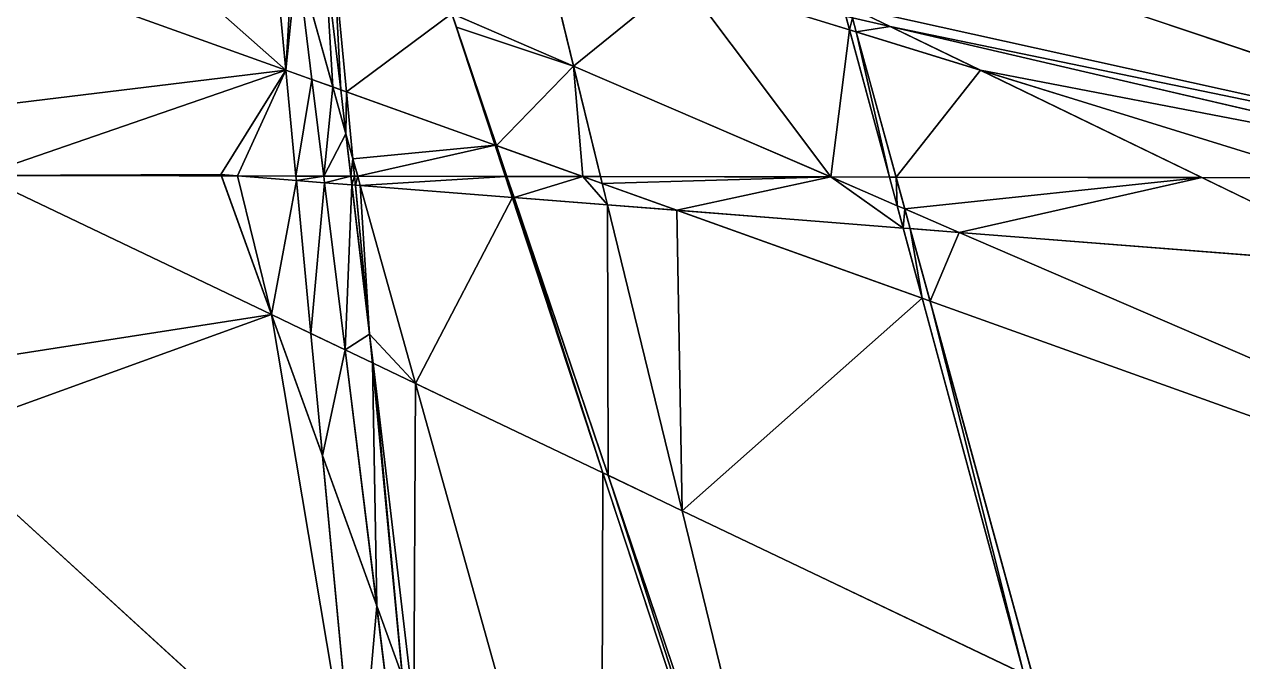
# Model space of a CAD drawing. Header units: metres. Extents: x -225 to 770, y -544 to 564.
# Drawn here: x 259.4 to 397.2, y 186.1 to 258.2 of the extents above; entities that cross this region are included whole.
import ezdxf

# ---------------------------------------------------------------- set-up
doc = ezdxf.new("R2010")
doc.units = ezdxf.units.M

msp = doc.modelspace()

# ---------------------------------------------------------------- linework, layer by layer
for p, q in [((516.37213, -544.0672, -803.7859), (217.63705, 525.73083, -1124.7742)), ((217.63705, 525.73083, -1124.7742), (545.7816, -443.76776, -860.83936)), ((349.29993, -383.51236, -794.56555), (265.35364, 503.01196, -1137.3828)), ((265.35364, 503.01196, -1137.3828), (372.1836, -399.28522, -798.5095)), ((372.1836, -399.28522, -798.5095), (261.48572, 499.3399, -1133.9835)), ((261.48572, 499.3399, -1133.9835), (516.37213, -544.0672, -803.7859)), ((356.773, -386.01013, -796.99744), (272.09955, 498.95178, -1138.7997)), ((545.7816, -443.76776, -860.83936), (304.0512, 437.72125, -1127.4017)), ((304.0512, 437.72125, -1127.4017), (557.95984, -501.0974, -841.83923)), ((557.95984, -501.0974, -841.83923), (249.52759, 436.53705, -1101.2909)), ((30.675568, 416.25635, -989.7898), (730.02356, 77.34354, -1172.0273)), ((31.867126, 409.53918, -987.4531), (618.36743, -125.45459, -1032.1637)), ((760.3008, 133.12076, -1210.292), (21.19217, 381.9641, -970.55176)), ((730.02356, 77.34354, -1172.0273), (26.97879, 380.48132, -972.6294)), ((68.878204, 345.26355, -977.11786), (710.635, 147.01282, -1192.9624)), ((115.37268, 315.28015, -986.0206), (690.77, 108.9689, -1167.2322)), ((730.46954, 171.07516, -1212.6499), (183.12543, 298.50217, -1010.5984)), ((161.86716, 285.2968, -994.92346), (659.99774, 47.489594, -1126.2766)), ((11.959442, 241.52097, -905.66345), (605.17456, 240.48572, -1183.7474)), ((504.43823, -374.8846, -871.1271), (281.66882, 241.19244, -1032.1576)), ((281.66882, 241.19244, -1032.1576), (762.8671, 203.57614, -1241.8745))]:
    msp.add_line(p, q)
for points in [[(256.98822, 281.30618, -1037.8647), (289.02612, 253.01593, -1040.7098), (237.005, 271.66837, -1024.3267), (237.00511, 271.66846, -1024.3265)], [(289.02612, 253.01593, -1040.7098), (256.98822, 281.30618, -1037.8647), (287.597, 268.1084, -1046.546), (287.59708, 268.1085, -1046.5459)], [(241.60101, 247.23187, -1015.94867), (237.005, 271.66837, -1024.3267), (289.02612, 253.01593, -1040.7098), (289.0262, 253.01604, -1040.7097)], [(404.65802, 262.51193, -1099.0964), (440.55457, 240.77298, -1106.5779), (349.66895, 271.3724, -1077.0979), (349.66904, 271.3725, -1077.0978)], [(352.73804, 260.1809, -1073.7135), (349.66895, 271.3724, -1077.0979), (440.55457, 240.77298, -1106.5779), (440.55466, 240.77309, -1106.5778)], [(287.597, 268.1084, -1046.546), (289.84766, 267.13788, -1047.1843), (289.02612, 253.01593, -1040.7098), (289.0262, 253.01604, -1040.7097)], [(290.28076, 265.5871, -1046.7191), (289.02612, 253.01593, -1040.7098), (289.84766, 267.13788, -1047.1843), (289.84775, 267.13797, -1047.1842)], [(321.5476, 253.4696, -1056.1752), (307.79675, 259.39865, -1052.2751), (318.23053, 267.0484, -1060.4723), (318.23062, 267.0485, -1060.4722)], [(333.80737, 263.42194, -1066.2224), (321.5476, 253.4696, -1056.1752), (318.23053, 267.0484, -1060.4723), (318.23062, 267.0485, -1060.4722)], [(289.02612, 253.01593, -1040.7098), (290.28076, 265.5871, -1046.7191), (291.95886, 251.96436, -1041.6334), (291.95895, 251.96446, -1041.6333)], [(294.3213, 251.11734, -1042.3774), (291.95886, 251.96436, -1041.6334), (290.28076, 265.5871, -1046.7191), (290.28085, 265.5872, -1046.719)], [(290.28076, 265.5871, -1046.7191), (293.4652, 265.57812, -1048.2104), (294.3213, 251.11734, -1042.3774), (294.32138, 251.11745, -1042.3773)], [(295.21533, 250.79678, -1042.659), (294.3213, 251.11734, -1042.3774), (293.4652, 265.57812, -1048.2104), (293.4653, 265.57822, -1048.2103)], [(295.21533, 250.79678, -1042.659), (293.4652, 265.57812, -1048.2104), (294.47028, 265.14474, -1048.4955), (294.47037, 265.14484, -1048.4954)], [(295.86542, 250.56372, -1042.8638), (294.47028, 265.14474, -1048.4955), (307.77954, 259.40607, -1052.2703), (307.77963, 259.40616, -1052.2701)], [(294.47028, 265.14474, -1048.4955), (295.86542, 250.56372, -1042.8638), (295.21533, 250.79678, -1042.659), (295.21542, 250.79689, -1042.6589)], [(333.80737, 263.42194, -1066.2224), (350.62988, 240.9299, -1064.4235), (321.5476, 253.4696, -1056.1752), (321.5477, 253.46971, -1056.175)], [(333.80737, 263.42194, -1066.2224), (352.3595, 259.1028, -1073.0709), (352.77618, 257.56207, -1072.6023), (352.77628, 257.56216, -1072.6022)], [(333.80737, 263.42194, -1066.2224), (352.77618, 257.56207, -1072.6023), (350.62988, 240.9299, -1064.4235), (350.62997, 240.93001, -1064.4233)], [(295.86542, 250.56372, -1042.8638), (307.77954, 259.40607, -1052.2703), (312.68707, 244.53223, -1048.1615), (312.68716, 244.53233, -1048.1614)], [(308.30524, 257.85306, -1051.8474), (307.77954, 259.40607, -1052.2703), (307.79675, 259.39865, -1052.2751), (307.79684, 259.39874, -1052.275)], [(307.77954, 259.40607, -1052.2703), (308.30524, 257.85306, -1051.8474), (312.68707, 244.53223, -1048.1615), (312.68716, 244.53233, -1048.1614)], [(321.5476, 253.4696, -1056.1752), (308.30524, 257.85306, -1051.8474), (307.79675, 259.39865, -1052.2751), (307.79684, 259.39874, -1052.275)], [(352.3595, 259.1028, -1073.0709), (353.07965, 258.93518, -1073.3368), (352.77618, 257.56207, -1072.6023), (352.77628, 257.56216, -1072.6022)], [(357.36914, 257.93652, -1074.9203), (353.07965, 258.93518, -1073.3368), (352.73804, 260.1809, -1073.7135), (352.73813, 260.181, -1073.7134)], [(352.73804, 260.1809, -1073.7135), (440.55457, 240.77298, -1106.5779), (357.36914, 257.93652, -1074.9203), (357.36923, 257.9366, -1074.9202)], [(312.83142, 244.48047, -1048.2069), (312.68707, 244.53223, -1048.1615), (308.30524, 257.85306, -1051.8474), (308.30533, 257.85315, -1051.8473)], [(321.5476, 253.4696, -1056.1752), (312.83142, 244.48047, -1048.2069), (308.30524, 257.85306, -1051.8474), (308.30533, 257.85315, -1051.8473)], [(353.51904, 257.33264, -1072.8522), (352.77618, 257.56207, -1072.6023), (353.07965, 258.93518, -1073.3368), (353.07974, 258.93527, -1073.3367)], [(353.07965, 258.93518, -1073.3368), (357.36914, 257.93652, -1074.9203), (353.51904, 257.33264, -1072.8522), (353.51913, 257.33273, -1072.852)], [(367.57593, 252.99023, -1077.58), (353.51904, 257.33264, -1072.8522), (357.36914, 257.93652, -1074.9203), (357.36923, 257.9366, -1074.9202)], [(431.02112, 240.78967, -1102.1089), (357.36914, 257.93652, -1074.9203), (440.55457, 240.77298, -1106.5779), (440.55466, 240.77309, -1106.5778)], [(357.36914, 257.93652, -1074.9203), (431.02112, 240.78967, -1102.1089), (367.57593, 252.99023, -1077.58), (367.57602, 252.99034, -1077.5798)], [(350.62988, 240.9299, -1064.4235), (352.77618, 257.56207, -1072.6023), (357.2776, 240.91833, -1067.5398), (357.27768, 240.91844, -1067.5397)], [(352.77618, 257.56207, -1072.6023), (353.51904, 257.33264, -1072.8522), (357.2776, 240.91833, -1067.5398), (357.27768, 240.91844, -1067.5397)], [(358.02075, 240.91699, -1067.8881), (357.2776, 240.91833, -1067.5398), (353.51904, 257.33264, -1072.8522), (353.51913, 257.33273, -1072.852)], [(353.51904, 257.33264, -1072.8522), (367.57593, 252.99023, -1077.58), (358.02075, 240.91699, -1067.8881), (358.02084, 240.9171, -1067.888)], [(289.02612, 253.01593, -1040.7098), (254.45007, 241.09778, -1019.3369), (241.60101, 247.23187, -1015.94867), (241.60112, 247.23198, -1015.94855)], [(254.45007, 241.09778, -1019.3369), (289.02612, 253.01593, -1040.7098), (281.66882, 241.19244, -1032.1576), (281.6689, 241.19255, -1032.1575)], [(283.5287, 241.047, -1032.9681), (281.66882, 241.19244, -1032.1576), (289.02612, 253.01593, -1040.7098), (289.0262, 253.01604, -1040.7097)], [(290.16052, 241.03546, -1036.077), (283.5287, 241.047, -1032.9681), (289.02612, 253.01593, -1040.7098), (289.0262, 253.01604, -1040.7097)], [(290.16052, 241.03546, -1036.077), (289.02612, 253.01593, -1040.7098), (291.95886, 251.96436, -1041.6334), (291.95895, 251.96446, -1041.6333)], [(321.5476, 253.4696, -1056.1752), (322.5973, 240.97885, -1051.2825), (312.83142, 244.48047, -1048.2069), (312.8315, 244.48058, -1048.2068)], [(350.62988, 240.9299, -1064.4235), (324.59973, 240.97534, -1052.2212), (321.5476, 253.4696, -1056.1752), (321.5477, 253.46971, -1056.175)], [(322.5973, 240.97885, -1051.2825), (321.5476, 253.4696, -1056.1752), (324.59973, 240.97534, -1052.2212), (324.59982, 240.97545, -1052.2211)], [(392.61353, 240.85666, -1084.1042), (358.02075, 240.91699, -1067.8881), (367.57593, 252.99023, -1077.58), (367.57602, 252.99034, -1077.5798)], [(406.93427, 240.83167, -1090.8175), (367.57593, 252.99023, -1077.58), (431.02112, 240.78967, -1102.1089), (431.0212, 240.78978, -1102.1088)], [(367.57593, 252.99023, -1077.58), (406.93427, 240.83167, -1090.8175), (392.61353, 240.85666, -1084.1042), (392.61362, 240.85677, -1084.1041)], [(290.16052, 241.03546, -1036.077), (291.95886, 251.96436, -1041.6334), (293.3058, 241.02997, -1037.5514), (293.30588, 241.03008, -1037.5513)], [(291.95886, 251.96436, -1041.6334), (294.3213, 251.11734, -1042.3774), (293.3058, 241.02997, -1037.5514), (293.30588, 241.03008, -1037.5513)], [(295.8075, 245.7952, -1040.7806), (293.3058, 241.02997, -1037.5514), (294.3213, 251.11734, -1042.3774), (294.32138, 251.11745, -1042.3773)], [(294.3213, 251.11734, -1042.3774), (295.21533, 250.79678, -1042.659), (295.8075, 245.7952, -1040.7806), (295.8076, 245.7953, -1040.7805)], [(295.86542, 250.56372, -1042.8638), (295.8075, 245.7952, -1040.7806), (295.21533, 250.79678, -1042.659), (295.21542, 250.79689, -1042.6589)], [(295.8075, 245.7952, -1040.7806), (295.86542, 250.56372, -1042.8638), (296.58972, 242.9942, -1039.9402), (296.5898, 242.99431, -1039.9401)], [(312.68707, 244.53223, -1048.1615), (296.58972, 242.9942, -1039.9402), (295.86542, 250.56372, -1042.8638), (295.8655, 250.56383, -1042.8636)], [(293.3058, 241.02997, -1037.5514), (295.8075, 245.7952, -1040.7806), (296.3723, 241.02466, -1038.989), (296.3724, 241.02477, -1038.9889)], [(296.58972, 242.9942, -1039.9402), (296.3723, 241.02466, -1038.989), (295.8075, 245.7952, -1040.7806), (295.8076, 245.7953, -1040.7805)], [(296.58972, 242.9942, -1039.9402), (312.68707, 244.53223, -1048.1615), (297.14, 241.02328, -1039.3489), (297.1401, 241.02339, -1039.3488)], [(313.85095, 240.99408, -1047.1825), (297.14, 241.02328, -1039.3489), (312.68707, 244.53223, -1048.1615), (312.68716, 244.53233, -1048.1614)], [(312.68707, 244.53223, -1048.1615), (312.83142, 244.48047, -1048.2069), (313.85095, 240.99408, -1047.1825), (313.85104, 240.99419, -1047.1824)], [(312.83142, 244.48047, -1048.2069), (314.01147, 240.9939, -1047.2578), (313.85095, 240.99408, -1047.1825), (313.85104, 240.99419, -1047.1824)], [(314.01147, 240.9939, -1047.2578), (312.83142, 244.48047, -1048.2069), (322.5973, 240.97885, -1051.2825), (322.59738, 240.97896, -1051.2823)], [(296.3723, 241.02466, -1038.989), (296.58972, 242.9942, -1039.9402), (296.7782, 241.02393, -1039.1792), (296.7783, 241.02403, -1039.1791)], [(297.14, 241.02328, -1039.3489), (296.7782, 241.02393, -1039.1792), (296.58972, 242.9942, -1039.9402), (296.5898, 242.99431, -1039.9401)], [(281.7202, 241.0502, -1032.1204), (254.45007, 241.09778, -1019.3369), (281.66882, 241.19244, -1032.1576), (281.6689, 241.19255, -1032.1575)], [(281.66882, 241.19244, -1032.1576), (283.5287, 241.047, -1032.9681), (281.7202, 241.0502, -1032.1204), (281.7203, 241.05031, -1032.1202)], [(246.89099, 219.10568, -1006.3056), (254.45007, 241.09778, -1019.3369), (287.3891, 225.37274, -1028.0227), (287.3892, 225.37285, -1028.0226)], [(281.7202, 241.0502, -1032.1204), (287.3891, 225.37274, -1028.0227), (254.45007, 241.09778, -1019.3369), (254.45018, 241.09789, -1019.3368)], [(287.3891, 225.37274, -1028.0227), (281.7202, 241.0502, -1032.1204), (283.5287, 241.047, -1032.9681), (283.52878, 241.0471, -1032.968)], [(290.20886, 240.52484, -1035.8796), (287.3891, 225.37274, -1028.0227), (283.5287, 241.047, -1032.9681), (283.52878, 241.0471, -1032.968)], [(283.5287, 241.047, -1032.9681), (290.16052, 241.03546, -1036.077), (290.20886, 240.52484, -1035.8796), (290.20895, 240.52495, -1035.8795)], [(287.3891, 225.37274, -1028.0227), (290.20886, 240.52484, -1035.8796), (291.8451, 223.24542, -1029.1976), (291.84518, 223.24553, -1029.1975)], [(293.3058, 241.02997, -1037.5514), (290.20886, 240.52484, -1035.8796), (290.16052, 241.03546, -1036.077), (290.1606, 241.03557, -1036.0769)], [(290.20886, 240.52484, -1035.8796), (293.3058, 241.02997, -1037.5514), (293.3988, 240.27551, -1037.2698), (293.3989, 240.27562, -1037.2697)], [(293.3988, 240.27551, -1037.2698), (291.8451, 223.24542, -1029.1976), (290.20886, 240.52484, -1035.8796), (290.20895, 240.52495, -1035.8795)], [(291.8451, 223.24542, -1029.1976), (293.3988, 240.27551, -1037.2698), (295.7248, 221.39331, -1030.2207), (295.72488, 221.39342, -1030.2206)], [(296.3723, 241.02466, -1038.989), (293.3988, 240.27551, -1037.2698), (293.3058, 241.02997, -1037.5514), (293.30588, 241.03008, -1037.5513)], [(293.3988, 240.27551, -1037.2698), (296.3723, 241.02466, -1038.989), (296.48962, 240.03387, -1038.6168), (296.48972, 240.03398, -1038.6167)], [(296.48962, 240.03387, -1038.6168), (295.7248, 221.39331, -1030.2207), (293.3988, 240.27551, -1037.2698), (293.3989, 240.27562, -1037.2697)], [(295.7248, 221.39331, -1030.2207), (296.48962, 240.03387, -1038.6168), (298.48718, 223.16226, -1032.2804), (298.48727, 223.16237, -1032.2803)], [(296.7782, 241.02393, -1039.1792), (296.48962, 240.03387, -1038.6168), (296.3723, 241.02466, -1038.989), (296.3724, 241.02477, -1038.9889)], [(296.48962, 240.03387, -1038.6168), (296.7782, 241.02393, -1039.1792), (296.8758, 240.0037, -1038.7852), (296.8759, 240.0038, -1038.785)], [(296.8758, 240.0037, -1038.7852), (298.48718, 223.16226, -1032.2804), (296.48962, 240.03387, -1038.6168), (296.48972, 240.03398, -1038.6167)], [(296.7782, 241.02393, -1039.1792), (297.14, 241.02328, -1039.3489), (296.8758, 240.0037, -1038.7852), (296.8759, 240.0038, -1038.785)], [(297.437, 239.95984, -1039.0298), (296.8758, 240.0037, -1038.7852), (297.14, 241.02328, -1039.3489), (297.1401, 241.02339, -1039.3488)], [(296.8758, 240.0037, -1038.7852), (297.437, 239.95984, -1039.0298), (298.48718, 223.16226, -1032.2804), (298.48727, 223.16237, -1032.2803)], [(297.14, 241.02328, -1039.3489), (313.85095, 240.99408, -1047.1825), (297.437, 239.95984, -1039.0298), (297.4371, 239.95995, -1039.0297)], [(313.85095, 240.99408, -1047.1825), (314.63336, 238.61554, -1046.5243), (297.437, 239.95984, -1039.0298), (297.4371, 239.95995, -1039.0297)], [(303.68243, 217.59427, -1032.3191), (298.48718, 223.16226, -1032.2804), (297.437, 239.95984, -1039.0298), (297.4371, 239.95995, -1039.0297)], [(303.68243, 217.59427, -1032.3191), (297.437, 239.95984, -1039.0298), (314.63336, 238.61554, -1046.5243), (314.63345, 238.61565, -1046.5242)], [(314.63336, 238.61554, -1046.5243), (313.85095, 240.99408, -1047.1825), (314.01147, 240.9939, -1047.2578), (314.01157, 240.994, -1047.2577)], [(314.82147, 238.60077, -1046.6062), (314.63336, 238.61554, -1046.5243), (314.01147, 240.9939, -1047.2578), (314.01157, 240.994, -1047.2577)], [(314.82147, 238.60077, -1046.6062), (314.01147, 240.9939, -1047.2578), (322.5973, 240.97885, -1051.2825), (322.59738, 240.97896, -1051.2823)], [(314.82147, 238.60077, -1046.6062), (322.5973, 240.97885, -1051.2825), (325.38147, 237.77539, -1051.2085), (325.38156, 237.7755, -1051.2084)], [(322.5973, 240.97885, -1051.2825), (324.59973, 240.97534, -1052.2212), (324.79102, 240.19232, -1051.9734), (324.7911, 240.19243, -1051.9733)], [(322.5973, 240.97885, -1051.2825), (324.79102, 240.19232, -1051.9734), (325.38147, 237.77539, -1051.2085), (325.38156, 237.7755, -1051.2084)], [(324.59973, 240.97534, -1052.2212), (350.62988, 240.9299, -1064.4235), (324.79102, 240.19232, -1051.9734), (324.7911, 240.19243, -1051.9733)], [(333.2467, 237.16052, -1054.6364), (324.79102, 240.19232, -1051.9734), (350.62988, 240.9299, -1064.4235), (350.62997, 240.93001, -1064.4233)], [(324.79102, 240.19232, -1051.9734), (333.2467, 237.16052, -1054.6364), (325.38147, 237.77539, -1051.2085), (325.38156, 237.7755, -1051.2084)], [(350.62988, 240.9299, -1064.4235), (358.83496, 235.16016, -1065.7883), (333.2467, 237.16052, -1054.6364), (333.2468, 237.16063, -1054.6362)], [(357.2776, 240.91833, -1067.5398), (358.1516, 237.68677, -1066.5569), (350.62988, 240.9299, -1064.4235), (350.62997, 240.93001, -1064.4233)], [(358.83496, 235.16016, -1065.7883), (350.62988, 240.9299, -1064.4235), (358.1516, 237.68677, -1066.5569), (358.1517, 237.68687, -1066.5568)], [(357.2776, 240.91833, -1067.5398), (358.02075, 240.91699, -1067.8881), (358.1516, 237.68677, -1066.5569), (358.1517, 237.68687, -1066.5568)], [(359.0078, 237.31757, -1066.7997), (358.1516, 237.68677, -1066.5569), (358.02075, 240.91699, -1067.8881), (358.02084, 240.9171, -1067.888)], [(358.02075, 240.91699, -1067.8881), (392.61353, 240.85666, -1084.1042), (359.0078, 237.31757, -1066.7997), (359.0079, 237.31767, -1066.7996)], [(365.15747, 234.6659, -1068.5438), (359.0078, 237.31757, -1066.7997), (392.61353, 240.85666, -1084.1042), (392.61362, 240.85677, -1084.1041)], [(392.61353, 240.85666, -1084.1042), (413.12585, 230.91617, -1089.4495), (365.15747, 234.6659, -1068.5438), (365.15756, 234.666, -1068.5437)], [(413.12585, 230.91617, -1089.4495), (392.61353, 240.85666, -1084.1042), (406.93427, 240.83167, -1090.8175), (406.93436, 240.83177, -1090.8174)], [(324.8766, 207.47626, -1037.9077), (303.68243, 217.59427, -1032.3191), (314.63336, 238.61554, -1046.5243), (314.63345, 238.61565, -1046.5242)], [(314.82147, 238.60077, -1046.6062), (324.8766, 207.47626, -1037.9077), (314.63336, 238.61554, -1046.5243), (314.63345, 238.61565, -1046.5242)], [(314.82147, 238.60077, -1046.6062), (325.38147, 237.77539, -1051.2085), (325.4486, 207.20312, -1038.0586), (325.4487, 207.20323, -1038.0585)], [(314.82147, 238.60077, -1046.6062), (325.4486, 207.20312, -1038.0586), (324.8766, 207.47626, -1037.9077), (324.87668, 207.47636, -1037.9076)], [(333.82678, 203.20337, -1040.2678), (325.38147, 237.77539, -1051.2085), (333.2467, 237.16052, -1054.6364), (333.2468, 237.16063, -1054.6362)], [(325.38147, 237.77539, -1051.2085), (333.82678, 203.20337, -1040.2678), (325.4486, 207.20312, -1038.0586), (325.4487, 207.20323, -1038.0585)], [(360.9837, 227.21527, -1063.3717), (333.2467, 237.16052, -1054.6364), (358.83496, 235.16016, -1065.7883), (358.83505, 235.16026, -1065.7882)], [(333.2467, 237.16052, -1054.6364), (360.9837, 227.21527, -1063.3717), (333.82678, 203.20337, -1040.2678), (333.82687, 203.20348, -1040.2677)], [(358.1516, 237.68677, -1066.5569), (359.0078, 237.31757, -1066.7997), (358.83496, 235.16016, -1065.7883), (358.83505, 235.16026, -1065.7882)], [(359.6162, 235.09906, -1066.1288), (358.83496, 235.16016, -1065.7883), (359.0078, 237.31757, -1066.7997), (359.0079, 237.31767, -1066.7996)], [(359.0078, 237.31757, -1066.7997), (365.15747, 234.6659, -1068.5438), (359.6162, 235.09906, -1066.1288), (359.6163, 235.09917, -1066.1287)], [(358.83496, 235.16016, -1065.7883), (359.6162, 235.09906, -1066.1288), (360.9837, 227.21527, -1063.3717), (360.9838, 227.21538, -1063.3716)], [(359.6162, 235.09906, -1066.1288), (361.8648, 226.89935, -1063.6492), (360.9837, 227.21527, -1063.3717), (360.9838, 227.21538, -1063.3716)], [(361.8648, 226.89935, -1063.6492), (359.6162, 235.09906, -1066.1288), (365.15747, 234.6659, -1068.5438), (365.15756, 234.666, -1068.5437)], [(365.15747, 234.6659, -1068.5438), (488.35693, 181.54498, -1103.4857), (361.8648, 226.89935, -1063.6492), (361.8649, 226.89946, -1063.649)], [(488.35693, 181.54498, -1103.4857), (365.15747, 234.6659, -1068.5438), (413.12585, 230.91617, -1089.4495), (413.12595, 230.91628, -1089.4493)], [(360.9837, 227.21527, -1063.3717), (372.46692, 184.75665, -1050.457), (333.82678, 203.20337, -1040.2678), (333.82687, 203.20348, -1040.2677)], [(372.46692, 184.75665, -1050.457), (360.9837, 227.21527, -1063.3717), (361.8648, 226.89935, -1063.6492), (361.8649, 226.89946, -1063.649)], [(373.56543, 184.23224, -1050.7466), (361.8648, 226.89935, -1063.6492), (488.35693, 181.54498, -1103.4857), (488.35703, 181.54509, -1103.4856)], [(361.8648, 226.89935, -1063.6492), (373.56543, 184.23224, -1050.7466), (372.46692, 184.75665, -1050.457), (372.467, 184.75676, -1050.4569)], [(287.3891, 225.37274, -1028.0227), (248.98865, 211.48535, -1004.0049), (246.89099, 219.10568, -1006.3056), (246.8911, 219.10579, -1006.3055)], [(248.98865, 211.48535, -1004.0049), (287.3891, 225.37274, -1028.0227), (297.11572, 167.58481, -1007.6738), (297.1158, 167.58492, -1007.6737)], [(293.15314, 209.43207, -1023.8561), (297.11572, 167.58481, -1007.6738), (287.3891, 225.37274, -1028.0227), (287.3892, 225.37285, -1028.0226)], [(293.15314, 209.43207, -1023.8561), (287.3891, 225.37274, -1028.0227), (291.8451, 223.24542, -1029.1976), (291.84518, 223.24553, -1029.1975)], [(293.15314, 209.43207, -1023.8561), (291.8451, 223.24542, -1029.1976), (295.7248, 221.39331, -1030.2207), (295.72488, 221.39342, -1030.2206)], [(298.48718, 223.16226, -1032.2804), (298.79675, 219.9267, -1031.0308), (295.7248, 221.39331, -1030.2207), (295.72488, 221.39342, -1030.2206)], [(303.68243, 217.59427, -1032.3191), (298.87463, 219.88947, -1031.0513), (298.48718, 223.16226, -1032.2804), (298.48727, 223.16237, -1032.2803)], [(298.79675, 219.9267, -1031.0308), (298.48718, 223.16226, -1032.2804), (298.87463, 219.88947, -1031.0513), (298.87473, 219.88957, -1031.0511)], [(295.7248, 221.39331, -1030.2207), (299.28833, 192.46484, -1019.42114), (293.15314, 209.43207, -1023.8561), (293.15323, 209.43217, -1023.85596)], [(299.28833, 192.46484, -1019.42114), (295.7248, 221.39331, -1030.2207), (298.79675, 219.9267, -1031.0308), (298.79684, 219.9268, -1031.0306)], [(298.79675, 219.9267, -1031.0308), (298.87463, 219.88947, -1031.0513), (302.19287, 184.43231, -1017.32166), (302.19296, 184.43242, -1017.32153)], [(298.79675, 219.9267, -1031.0308), (302.19287, 184.43231, -1017.32166), (299.28833, 192.46484, -1019.42114), (299.28842, 192.46495, -1019.421)], [(303.5011, 180.81445, -1016.376), (302.19287, 184.43231, -1017.32166), (298.87463, 219.88947, -1031.0513), (298.87473, 219.88957, -1031.0511)], [(298.87463, 219.88947, -1031.0513), (303.68243, 217.59427, -1032.3191), (303.5011, 180.81445, -1016.376), (303.5012, 180.81456, -1016.37585)], [(324.6646, 142.45526, -1009.7739), (303.5011, 180.81445, -1016.376), (303.68243, 217.59427, -1032.3191), (303.68253, 217.59438, -1032.319)], [(303.68243, 217.59427, -1032.3191), (324.8766, 207.47626, -1037.9077), (324.6646, 142.45526, -1009.7739), (324.6647, 142.45537, -1009.7738)], [(244.89111, 215.22302, -1003.69257), (267.00262, 92.24548, -961.05176), (222.99225, 90.5087, -939.63885), (222.99236, 90.5088, -939.63873)], [(267.00262, 92.24548, -961.05176), (244.89111, 215.22302, -1003.69257), (248.18658, 212.21692, -1003.9438), (248.18669, 212.21703, -1003.94366)], [(270.7232, 92.392334, -962.86194), (267.00262, 92.24548, -961.05176), (248.18658, 212.21692, -1003.9438), (248.18669, 212.21703, -1003.94366)], [(270.7232, 92.392334, -962.86194), (248.18658, 212.21692, -1003.9438), (248.98865, 211.48535, -1004.0049), (248.98875, 211.48546, -1004.00476)], [(297.11572, 167.58481, -1007.6738), (281.65314, 92.82367, -968.1798), (248.98865, 211.48535, -1004.0049), (248.98875, 211.48546, -1004.00476)], [(270.7232, 92.392334, -962.86194), (248.98865, 211.48535, -1004.0049), (281.65314, 92.82367, -968.1798), (281.65323, 92.82377, -968.1797)], [(297.11572, 167.58481, -1007.6738), (293.15314, 209.43207, -1023.8561), (299.28833, 192.46484, -1019.42114), (299.28842, 192.46495, -1019.421)], [(355.52496, 114.305115, -1012.1265), (324.6646, 142.45526, -1009.7739), (324.8766, 207.47626, -1037.9077), (324.87668, 207.47636, -1037.9076)], [(325.4486, 207.20312, -1038.0586), (355.52496, 114.305115, -1012.1265), (324.8766, 207.47626, -1037.9077), (324.87668, 207.47636, -1037.9076)], [(352.0454, 128.62323, -1016.66614), (325.4486, 207.20312, -1038.0586), (333.82678, 203.20337, -1040.2678), (333.82687, 203.20348, -1040.2677)], [(325.4486, 207.20312, -1038.0586), (352.0454, 128.62323, -1016.66614), (355.52496, 114.305115, -1012.1265), (355.52505, 114.305214, -1012.1264)], [(352.0454, 128.62323, -1016.66614), (333.82678, 203.20337, -1040.2678), (372.46692, 184.75665, -1050.457), (372.467, 184.75676, -1050.4569)], [(299.28833, 192.46484, -1019.42114), (303.01624, 162.20245, -1008.1236), (297.11572, 167.58481, -1007.6738), (297.1158, 167.58492, -1007.6737)], [(303.01624, 162.20245, -1008.1236), (299.28833, 192.46484, -1019.42114), (302.19287, 184.43231, -1017.32166), (302.19296, 184.43242, -1017.32153)]]:
    msp.add_3dface(points)

doc.saveas('drawing.dxf')
